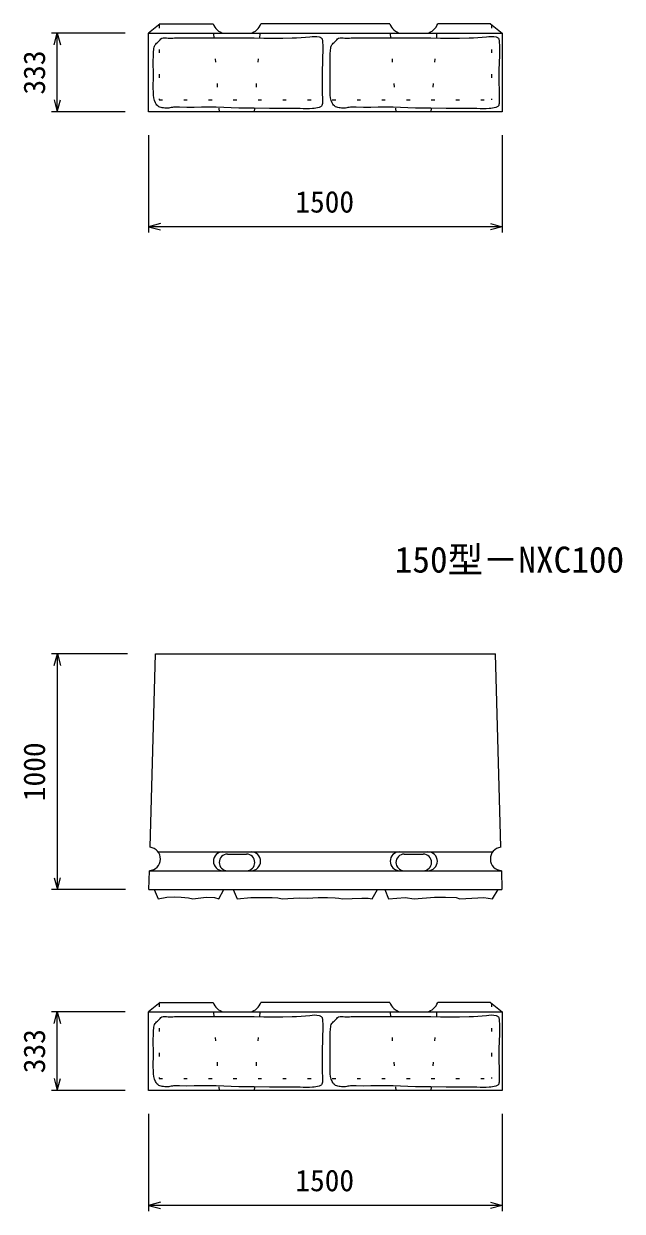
# Model space of a CAD drawing. Units: millimetres, scale not verified. Extents: x -25200 to 25200, y -17820 to 17820.
# Drawn here: x 1830 to 4369, y -2166 to 2870 of the extents above; entities that cross this region are included whole.
import ezdxf
from ezdxf.enums import TextEntityAlignment as Align

# ---------------------------------------------------------------- set-up
doc = ezdxf.new("R2010")
doc.units = ezdxf.units.MM
doc.header["$LTSCALE"] = 60
doc.linetypes.add('DOTTED', pattern=[1.75, 0.25, -1.5])
for name, color, linetype, lineweight in [('0-0_DIM', 7, 'Continuous', 25), ('0-4_OUTLINE', 3, 'Continuous', 25), ('0-5_OUTLINE2', 4, 'Continuous', 25), ('0-6_TXT', 7, 'Continuous', 25)]:
    doc.layers.add(name, color=color, linetype=linetype, lineweight=lineweight)
doc.styles.add('ＭＳ ゴシック', font='')
doc.styles.get('ＭＳ ゴシック').set_extended_font_data('MS Gothic')

msp = doc.modelspace()

# ---------------------------------------------------------------- linework, layer by layer
at = {"layer": '0-0_DIM'}
for p, q in [((2259.66, 2829.99), (1947.07, 2829.99)), ((1972.07, 2496.99), (1972.07, 2829.99)), ((2259.66, 2496.99), (1947.07, 2496.99)), ((2359.66, 2396.99), (2359.66, 1984.4)), ((3859.66, 2396.99), (3859.66, 1984.4)), ((3859.66, 2009.4), (2359.66, 2009.4)), ((2270.57, 198.61), (1947.78, 198.61)), ((1972.78, -801.39), (1972.78, 198.61)), ((2260.8, -801.39), (1947.78, -801.39)), ((2259.66, -1320.01), (1947.07, -1320.01)), ((1972.07, -1653.01), (1972.07, -1320.01)), ((2259.66, -1653.01), (1947.07, -1653.01)), ((2359.66, -1753.01), (2359.66, -2165.6)), ((3859.66, -1753.01), (3859.66, -2165.6)), ((3859.66, -2140.6), (2359.66, -2140.6))]:
    msp.add_line(p, q, dxfattribs=at)
for points in [[(1958.67, 2779.99), (1972.07, 2829.99), (1985.47, 2779.99)], [(1958.67, 2546.99), (1972.07, 2496.99), (1985.47, 2546.99)], [(2409.66, 2022.8), (2359.66, 2009.4), (2409.66, 1996)], [(3809.66, 2022.8), (3859.66, 2009.4), (3809.66, 1996)], [(1959.39, 148.61), (1972.78, 198.61), (1986.18, 148.61)], [(1959.39, -751.39), (1972.78, -801.39), (1986.18, -751.39)], [(1958.67, -1370.01), (1972.07, -1320.01), (1985.47, -1370.01)], [(1958.67, -1603.01), (1972.07, -1653.01), (1985.47, -1603.01)], [(2409.66, -2127.2), (2359.66, -2140.6), (2409.66, -2154)], [(3809.66, -2127.2), (3859.66, -2140.6), (3809.66, -2154)]]:
    msp.add_lwpolyline(points, dxfattribs=at)
at = {"layer": '0-4_OUTLINE'}
for p, q in [((2359.66, 2829.99), (3859.66, 2829.99)), ((2359.66, 2496.99), (2359.66, 2829.99)), ((3859.66, 2829.99), (3859.66, 2496.99)), ((3859.66, 2496.99), (2359.66, 2496.99)), ((2365.93, -621.79), (2388.28, 198.61)), ((2388.28, 198.61), (3831.04, 198.61)), ((3853.38, -621.79), (3831.04, 198.61)), ((2674.66, -641.39), (2794.66, -641.39)), ((2694.21, -651.15), (2775.1, -651.15)), ((3424.66, -641.39), (3544.66, -641.39)), ((3444.21, -651.15), (3525.1, -651.15)), ((2360.8, -801.39), (2363.09, -721.39)), ((2674.66, -721.39), (2794.66, -721.39)), ((3424.66, -721.39), (3544.66, -721.39)), ((3856.23, -721.39), (3858.52, -801.39)), ((2360.8, -801.39), (3858.52, -801.39)), ((2359.66, -1320.01), (3859.66, -1320.01)), ((2359.66, -1653.01), (2359.66, -1320.01)), ((3859.66, -1320.01), (3859.66, -1653.01)), ((3859.66, -1653.01), (2359.66, -1653.01))]:
    msp.add_line(p, q, dxfattribs=at)
for centre, radius, start, end in [((2359.66, -671.39), 50, 273.93581, 82.79104), ((2674.66, -681.39), 40, 90, 270), ((2694.21, -686.27), 35.12, 90, 270), ((2775.1, -686.27), 35.12, 270, 90), ((2794.66, -681.39), 40, 270, 90), ((3424.66, -681.39), 40, 90, 270), ((3444.21, -686.27), 35.12, 90, 270), ((3525.1, -686.27), 35.12, 270, 90), ((3544.66, -681.39), 40, 270, 90), ((3859.66, -671.39), 50, 97.20896, 266.06419)]:
    msp.add_arc(centre, radius, start, end, dxfattribs=at)
at = {"layer": '0-5_OUTLINE2'}
for p, q in [((2409.21, 2869.99), (2359.66, 2829.99)), ((2409.21, 2869.99), (2633.16, 2869.99)), ((3383.16, 2869.99), (2836.16, 2869.99)), ((3810.11, 2869.99), (3586.16, 2869.99)), ((3810.11, 2869.99), (3859.66, 2829.99)), ((2399.66, -641.39), (3819.66, -641.39)), ((2363.09, -721.39), (3856.23, -721.39)), ((3361.79, -801.39), (3377.71, -841.39)), ((3818.91, -841.39), (3842.38, -801.39)), ((2409.21, -1280.01), (2359.66, -1320.01)), ((2409.21, -1280.01), (2633.16, -1280.01)), ((3383.16, -1280.01), (2836.16, -1280.01)), ((3810.11, -1280.01), (3586.16, -1280.01)), ((3810.11, -1280.01), (3859.66, -1320.01))]:
    msp.add_line(p, q, dxfattribs=at)
at = {"layer": '0-5_OUTLINE2', "linetype": 'DOTTED'}
for p, q in [((2404.66, 2866.32), (2404.66, 2546.99)), ((2659.66, 2496.99), (2633.16, 2869.99)), ((2809.1, 2496.99), (2836.16, 2869.99)), ((3409.66, 2496.99), (3383.16, 2869.99)), ((3559.1, 2496.99), (3586.16, 2869.99)), ((3814.66, 2866.32), (3814.66, 2546.99)), ((2403.79, 2546.76), (3815.53, 2546.76)), ((2404.66, -1283.68), (2404.66, -1603.01)), ((2659.66, -1653.01), (2633.16, -1280.01)), ((2809.1, -1653.01), (2836.16, -1280.01)), ((3409.66, -1653.01), (3383.16, -1280.01)), ((3559.1, -1653.01), (3586.16, -1280.01)), ((3814.66, -1283.68), (3814.66, -1603.01)), ((2403.79, -1603.24), (3815.53, -1603.24))]:
    msp.add_line(p, q, dxfattribs=at)
at = {"layer": '0-5_OUTLINE2'}
for points in [[(2433.95, 2512.05), (2428.3, 2512.33), (2422.62, 2512.86), (2417.48, 2513.55), (2412.41, 2514.54), (2407.55, 2516.01), (2402.99, 2518.12), (2398.49, 2521.28), (2394.5, 2525.2), (2391.05, 2529.69), (2388.15, 2534.55), (2383.84, 2545.16), (2381.38, 2556.31), (2380.19, 2567.79), (2379.74, 2579.38), (2379.51, 2597.33), (2379.54, 2615.13), (2379.67, 2632.85), (2379.74, 2650.6), (2379.61, 2671.13), (2379.41, 2691.7), (2379.37, 2712.22), (2379.74, 2732.57), (2380, 2739.25), (2380.35, 2745.96), (2380.82, 2752.73), (2381.45, 2759.63), (2382.1, 2765.13), (2383.08, 2770.52), (2384.63, 2775.62), (2386.96, 2780.21), (2389.82, 2783.78), (2393.2, 2787.04), (2396.82, 2790.25), (2400.4, 2793.65), (2404.22, 2797.99), (2407.9, 2802.39), (2411.7, 2806.3), (2415.92, 2809.17), (2421.7, 2810.74)], [(2421.7, 2810.74), (2428.16, 2810.79), (2434.98, 2810.03), (2441.87, 2809.17), (2448.81, 2808.75), (2455.55, 2808.82), (2462.16, 2809.2), (2468.71, 2809.75)], [(2468.71, 2809.75), (2512.2, 2809.72), (2555.7, 2809.7), (2599.19, 2809.7), (2642.68, 2809.75), (2683.84, 2809.83), (2725.01, 2809.9), (2766.18, 2809.89), (2807.35, 2809.75), (2847.79, 2809.46), (2888.23, 2809.22), (2928.66, 2809.23), (2969.07, 2809.75), (2987.71, 2810.24), (3006.34, 2811.07), (3024.95, 2812.39), (3043.56, 2814.4), (3053.62, 2815.71), (3063.7, 2816.6), (3073.8, 2816.39), (3083.95, 2814.4), (3086.81, 2813.41), (3089.51, 2812.17), (3091.91, 2810.61), (3093.85, 2808.68), (3095.33, 2806.09), (3096.25, 2803.12), (3096.78, 2799.9), (3097.1, 2796.57), (3098.29, 2774.09), (3098.39, 2752.45), (3097.84, 2731.28), (3097.1, 2710.18), (3096.22, 2668.79), (3096.07, 2626.82), (3096.44, 2584.81), (3097.1, 2543.3), (3097.13, 2541.28), (3097.15, 2539.26), (3097.14, 2537.21)], [(3183.95, 2512.05), (3178.3, 2512.33), (3172.62, 2512.86), (3167.48, 2513.55), (3162.41, 2514.54), (3157.55, 2516.01), (3152.99, 2518.12), (3148.49, 2521.28), (3144.5, 2525.2), (3141.05, 2529.69), (3138.15, 2534.55), (3133.84, 2545.16), (3131.38, 2556.31), (3130.19, 2567.79), (3129.74, 2579.38), (3129.51, 2597.33), (3129.54, 2615.13), (3129.67, 2632.85), (3129.74, 2650.6), (3129.61, 2671.13), (3129.41, 2691.7), (3129.37, 2712.22), (3129.74, 2732.57), (3130, 2739.25), (3130.35, 2745.96), (3130.82, 2752.73), (3131.45, 2759.63), (3132.1, 2765.13), (3133.08, 2770.52), (3134.63, 2775.62), (3136.96, 2780.21), (3139.82, 2783.78), (3143.2, 2787.04), (3146.82, 2790.25), (3150.4, 2793.65), (3154.22, 2797.99), (3157.9, 2802.39), (3161.7, 2806.3), (3165.92, 2809.17), (3171.7, 2810.74)], [(3171.7, 2810.74), (3178.16, 2810.79), (3184.98, 2810.03), (3191.87, 2809.17), (3198.81, 2808.75), (3205.55, 2808.82), (3212.16, 2809.2), (3218.71, 2809.75)], [(3218.71, 2809.75), (3262.2, 2809.72), (3305.7, 2809.7), (3349.19, 2809.7), (3392.68, 2809.75), (3433.84, 2809.83), (3475.01, 2809.9), (3516.18, 2809.89), (3557.35, 2809.75), (3597.79, 2809.46), (3638.23, 2809.22), (3678.66, 2809.23), (3719.07, 2809.75), (3737.71, 2810.24), (3756.34, 2811.07), (3774.95, 2812.39), (3793.56, 2814.4), (3803.62, 2815.71), (3813.7, 2816.6), (3823.8, 2816.39), (3833.95, 2814.4), (3836.81, 2813.41), (3839.51, 2812.17), (3841.91, 2810.61), (3843.85, 2808.68), (3845.33, 2806.09), (3846.25, 2803.12), (3846.78, 2799.9), (3847.1, 2796.57), (3848.29, 2774.09), (3848.39, 2752.45), (3847.84, 2731.28), (3847.1, 2710.18), (3846.22, 2668.79), (3846.07, 2626.82), (3846.44, 2584.81), (3847.1, 2543.3), (3847.13, 2541.28), (3847.15, 2539.26), (3847.14, 2537.21)], [(3097.14, 2537.21), (3097.1, 2535.12), (3096.85, 2531.21), (3096.24, 2527.34), (3095.09, 2523.75), (3093.22, 2520.66), (3091.14, 2518.68), (3088.63, 2517.08), (3085.85, 2515.78), (3082.92, 2514.71), (3075.92, 2512.74), (3068.94, 2511.44), (3061.96, 2510.62), (3054.96, 2510.14), (3041.97, 2509.69), (3028.89, 2509.65), (3015.77, 2509.85), (3002.63, 2510.14), (2937.23, 2510.95), (2872.02, 2511.08), (2806.88, 2511.34), (2741.74, 2512.57), (2710.08, 2513.69), (2678.42, 2514.91), (2646.76, 2515.89), (2615.11, 2516.33), (2584.07, 2516.05), (2553.03, 2515.54), (2521.93, 2515.43), (2490.76, 2516.33), (2484.44, 2516.66), (2478.13, 2516.88), (2471.84, 2516.83), (2465.59, 2516.33), (2460.46, 2515.5), (2455.35, 2514.46), (2450.25, 2513.41), (2445.13, 2512.58), (2439.56, 2512.11), (2433.95, 2512.05)], [(3847.14, 2537.21), (3847.1, 2535.12), (3846.85, 2531.21), (3846.24, 2527.34), (3845.09, 2523.75), (3843.22, 2520.66), (3841.14, 2518.68), (3838.63, 2517.08), (3835.85, 2515.78), (3832.92, 2514.71), (3825.92, 2512.74), (3818.94, 2511.44), (3811.96, 2510.62), (3804.96, 2510.14), (3791.97, 2509.69), (3778.89, 2509.65), (3765.77, 2509.85), (3752.63, 2510.14), (3687.23, 2510.95), (3622.02, 2511.08), (3556.88, 2511.34), (3491.74, 2512.57), (3460.08, 2513.69), (3428.42, 2514.91), (3396.76, 2515.89), (3365.11, 2516.33), (3334.07, 2516.05), (3303.03, 2515.54), (3271.93, 2515.43), (3240.76, 2516.33), (3234.44, 2516.66), (3228.13, 2516.88), (3221.84, 2516.83), (3215.59, 2516.33), (3210.46, 2515.5), (3205.35, 2514.46), (3200.25, 2513.41), (3195.13, 2512.58), (3189.56, 2512.11), (3183.95, 2512.05)], [(2383.61, -801.39), (2399.53, -841.39), (2437.15, -833.49), (2467.55, -832.61), (2497.52, -833.93), (2529.25, -836.57), (2547.87, -841.39), (2603.28, -833.93), (2639.41, -835.69), (2657.35, -841.39), (2678.16, -801.39)], [(2718.83, -801.39), (2734.66, -841.39), (2793.11, -835.8), (2841.8, -834.98), (2883.15, -834.71), (2907.9, -837.16), (2925.87, -841.39), (2999.06, -836.88), (3034.07, -837.31), (3079.38, -835.81), (3118.25, -834.73), (3150.47, -836.45), (3167.22, -838.17), (3182.06, -841.39), (3264.6, -837.31), (3291.44, -838.6), (3307.76, -841.39), (3331.22, -801.39)], [(3377.71, -841.39), (3447.81, -834.87), (3486.35, -841.39), (3572.67, -834.35), (3618.97, -834.35), (3664.22, -834.87), (3679.51, -841.39), (3782.31, -834.87), (3818.91, -841.39)], [(2433.95, -1637.95), (2428.3, -1637.67), (2422.62, -1637.14), (2417.48, -1636.45), (2412.41, -1635.46), (2407.55, -1633.99), (2402.99, -1631.88), (2398.49, -1628.72), (2394.5, -1624.8), (2391.05, -1620.31), (2388.15, -1615.45), (2383.84, -1604.84), (2381.38, -1593.69), (2380.19, -1582.21), (2379.74, -1570.62), (2379.51, -1552.67), (2379.54, -1534.87), (2379.67, -1517.15), (2379.74, -1499.4), (2379.61, -1478.87), (2379.41, -1458.3), (2379.37, -1437.78), (2379.74, -1417.43), (2380, -1410.75), (2380.35, -1404.04), (2380.82, -1397.27), (2381.45, -1390.37), (2382.1, -1384.87), (2383.08, -1379.48), (2384.63, -1374.38), (2386.96, -1369.79), (2389.82, -1366.22), (2393.2, -1362.96), (2396.82, -1359.75), (2400.4, -1356.35), (2404.22, -1352.01), (2407.9, -1347.61), (2411.7, -1343.7), (2415.92, -1340.83), (2421.7, -1339.26)], [(2421.7, -1339.26), (2428.16, -1339.21), (2434.98, -1339.97), (2441.87, -1340.83), (2448.81, -1341.25), (2455.55, -1341.18), (2462.16, -1340.8), (2468.71, -1340.25)], [(2468.71, -1340.25), (2512.2, -1340.28), (2555.7, -1340.3), (2599.19, -1340.3), (2642.68, -1340.25), (2683.84, -1340.17), (2725.01, -1340.1), (2766.18, -1340.11), (2807.35, -1340.25), (2847.79, -1340.54), (2888.23, -1340.78), (2928.66, -1340.77), (2969.07, -1340.25), (2987.71, -1339.76), (3006.34, -1338.93), (3024.95, -1337.61), (3043.56, -1335.6), (3053.62, -1334.29), (3063.7, -1333.4), (3073.8, -1333.61), (3083.95, -1335.6), (3086.81, -1336.59), (3089.51, -1337.83), (3091.91, -1339.39), (3093.85, -1341.32), (3095.33, -1343.91), (3096.25, -1346.88), (3096.78, -1350.1), (3097.1, -1353.43), (3098.29, -1375.91), (3098.39, -1397.55), (3097.84, -1418.72), (3097.1, -1439.82), (3096.22, -1481.21), (3096.07, -1523.18), (3096.44, -1565.19), (3097.1, -1606.7), (3097.13, -1608.72), (3097.15, -1610.74), (3097.14, -1612.79)], [(3183.95, -1637.95), (3178.3, -1637.67), (3172.62, -1637.14), (3167.48, -1636.45), (3162.41, -1635.46), (3157.55, -1633.99), (3152.99, -1631.88), (3148.49, -1628.72), (3144.5, -1624.8), (3141.05, -1620.31), (3138.15, -1615.45), (3133.84, -1604.84), (3131.38, -1593.69), (3130.19, -1582.21), (3129.74, -1570.62), (3129.51, -1552.67), (3129.54, -1534.87), (3129.67, -1517.15), (3129.74, -1499.4), (3129.61, -1478.87), (3129.41, -1458.3), (3129.37, -1437.78), (3129.74, -1417.43), (3130, -1410.75), (3130.35, -1404.04), (3130.82, -1397.27), (3131.45, -1390.37), (3132.1, -1384.87), (3133.08, -1379.48), (3134.63, -1374.38), (3136.96, -1369.79), (3139.82, -1366.22), (3143.2, -1362.96), (3146.82, -1359.75), (3150.4, -1356.35), (3154.22, -1352.01), (3157.9, -1347.61), (3161.7, -1343.7), (3165.92, -1340.83), (3171.7, -1339.26)], [(3171.7, -1339.26), (3178.16, -1339.21), (3184.98, -1339.97), (3191.87, -1340.83), (3198.81, -1341.25), (3205.55, -1341.18), (3212.16, -1340.8), (3218.71, -1340.25)], [(3218.71, -1340.25), (3262.2, -1340.28), (3305.7, -1340.3), (3349.19, -1340.3), (3392.68, -1340.25), (3433.84, -1340.17), (3475.01, -1340.1), (3516.18, -1340.11), (3557.35, -1340.25), (3597.79, -1340.54), (3638.23, -1340.78), (3678.66, -1340.77), (3719.07, -1340.25), (3737.71, -1339.76), (3756.34, -1338.93), (3774.95, -1337.61), (3793.56, -1335.6), (3803.62, -1334.29), (3813.7, -1333.4), (3823.8, -1333.61), (3833.95, -1335.6), (3836.81, -1336.59), (3839.51, -1337.83), (3841.91, -1339.39), (3843.85, -1341.32), (3845.33, -1343.91), (3846.25, -1346.88), (3846.78, -1350.1), (3847.1, -1353.43), (3848.29, -1375.91), (3848.39, -1397.55), (3847.84, -1418.72), (3847.1, -1439.82), (3846.22, -1481.21), (3846.07, -1523.18), (3846.44, -1565.19), (3847.1, -1606.7), (3847.13, -1608.72), (3847.15, -1610.74), (3847.14, -1612.79)], [(3097.14, -1612.79), (3097.1, -1614.88), (3096.85, -1618.79), (3096.24, -1622.66), (3095.09, -1626.25), (3093.22, -1629.34), (3091.14, -1631.32), (3088.63, -1632.92), (3085.85, -1634.22), (3082.92, -1635.29), (3075.92, -1637.26), (3068.94, -1638.56), (3061.96, -1639.38), (3054.96, -1639.86), (3041.97, -1640.31), (3028.89, -1640.35), (3015.77, -1640.15), (3002.63, -1639.86), (2937.23, -1639.05), (2872.02, -1638.92), (2806.88, -1638.66), (2741.74, -1637.43), (2710.08, -1636.31), (2678.42, -1635.09), (2646.76, -1634.11), (2615.11, -1633.67), (2584.07, -1633.95), (2553.03, -1634.46), (2521.93, -1634.57), (2490.76, -1633.67), (2484.44, -1633.34), (2478.13, -1633.12), (2471.84, -1633.17), (2465.59, -1633.67), (2460.46, -1634.5), (2455.35, -1635.54), (2450.25, -1636.59), (2445.13, -1637.42), (2439.56, -1637.89), (2433.95, -1637.95)], [(3847.14, -1612.79), (3847.1, -1614.88), (3846.85, -1618.79), (3846.24, -1622.66), (3845.09, -1626.25), (3843.22, -1629.34), (3841.14, -1631.32), (3838.63, -1632.92), (3835.85, -1634.22), (3832.92, -1635.29), (3825.92, -1637.26), (3818.94, -1638.56), (3811.96, -1639.38), (3804.96, -1639.86), (3791.97, -1640.31), (3778.89, -1640.35), (3765.77, -1640.15), (3752.63, -1639.86), (3687.23, -1639.05), (3622.02, -1638.92), (3556.88, -1638.66), (3491.74, -1637.43), (3460.08, -1636.31), (3428.42, -1635.09), (3396.76, -1634.11), (3365.11, -1633.67), (3334.07, -1633.95), (3303.03, -1634.46), (3271.93, -1634.57), (3240.76, -1633.67), (3234.44, -1633.34), (3228.13, -1633.12), (3221.84, -1633.17), (3215.59, -1633.67), (3210.46, -1634.5), (3205.35, -1635.54), (3200.25, -1636.59), (3195.13, -1637.42), (3189.56, -1637.89), (3183.95, -1637.95)]]:
    msp.add_lwpolyline(points, dxfattribs=at)
for centre, start, end in [((2690.3, 2888.96), 198.36646, 258.36646), ((2779.02, 2888.96), 281.63354, 341.63354), ((3440.3, 2888.96), 198.36646, 258.36646), ((3529.02, 2888.96), 281.63354, 341.63354), ((2690.3, -1261.04), 198.36646, 258.36646), ((2779.02, -1261.04), 281.63354, 341.63354), ((3440.3, -1261.04), 198.36646, 258.36646), ((3529.02, -1261.04), 281.63354, 341.63354)]:
    msp.add_arc(centre, 60.21, start, end, dxfattribs=at)

# ---------------------------------------------------------------- texts
at = {"layer": '0-0_DIM', "style": 'ＭＳ ゴシック'}
for s, p in [('333', (1947.7, 2569.74)), ('1000', (1947.7, -426.71)), ('333', (1947.7, -1580.26))]:
    msp.add_text(s, height=91.64, rotation=90, dxfattribs=at).set_placement(p, align=Align.BOTTOM_LEFT)
for p in [(2982.12, 2041.7), (2982.12, -2108.3)]:
    msp.add_text('1500', height=91.64, dxfattribs=at).set_placement(p, align=Align.BOTTOM_LEFT)
at = {"layer": '0-6_TXT', "style": 'ＭＳ ゴシック'}
msp.add_text('150型－NXC100', height=110, dxfattribs=at).set_placement((3403.71, 509.6), align=Align.BOTTOM_LEFT)

doc.saveas('drawing.dxf')
